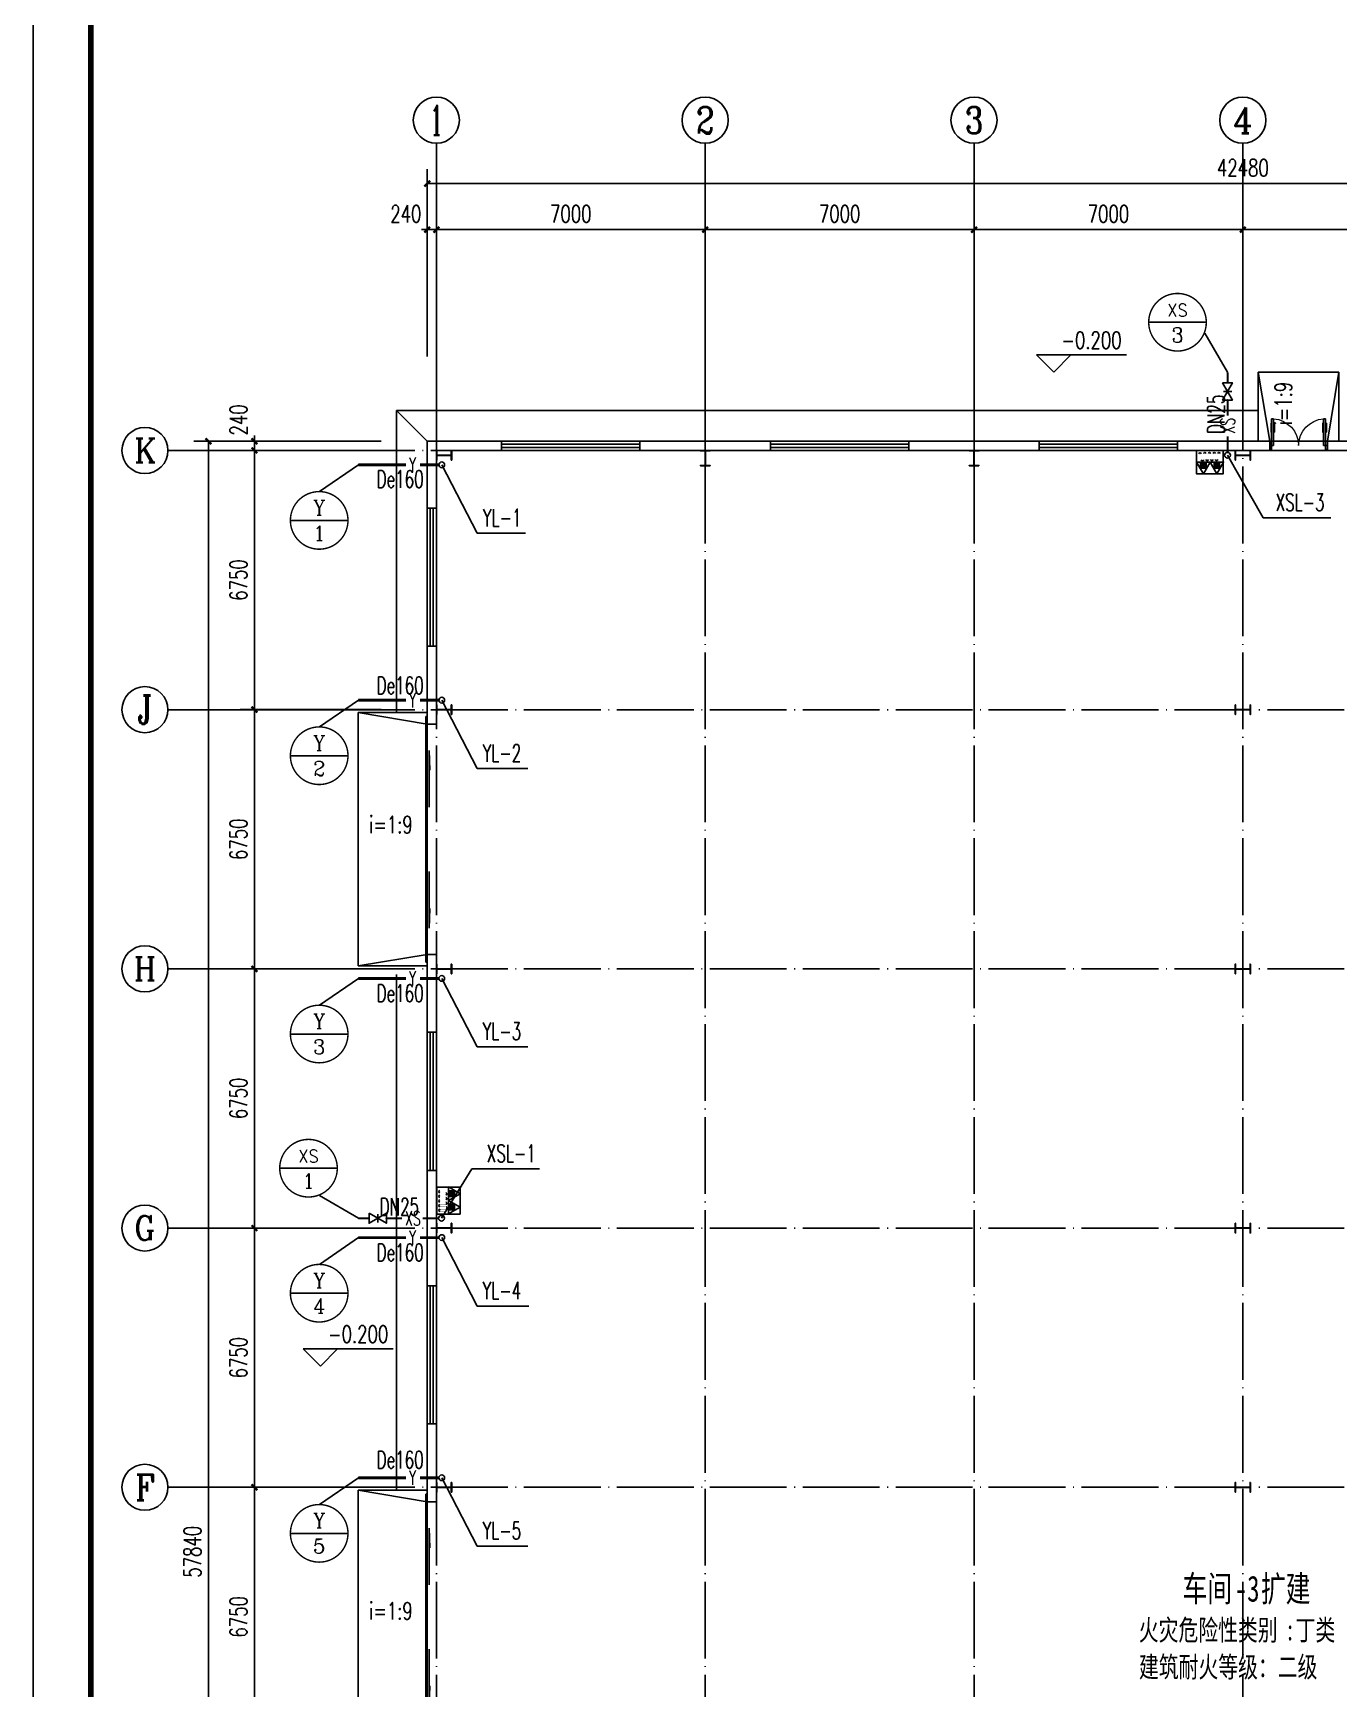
# Model space of a CAD drawing. Extents: x 795723 to 6584336, y 16443136 to 18851075.
# Drawn here: x 1982362 to 2016362, y 17783449 to 17826567 of the extents above; entities that cross this region are included whole.
import ezdxf
from ezdxf.enums import TextEntityAlignment as Align

# ---------------------------------------------------------------- set-up
doc = ezdxf.new("R2010")
doc.units = 0
doc.header["$LTSCALE"] = 1000
doc.header["$MEASUREMENT"] = 0
doc.linetypes.add('DOTE', pattern=[2.42, 2, -0.2, 0.02, -0.2])
doc.layers.get('Defpoints').update_dxf_attribs({"color": 250})
for name, color, linetype in [('AXIS_TEXT', 7, 'Continuous'), ('AXIS_外部', 171, 'Continuous'), ('COLUMN', 2, 'Continuous'), ('DIM_SYMB', 165, 'Continuous'), ('DIM_消防', 3, 'Continuous'), ('DIM_雨水', 3, 'Continuous'), ('DOTE', 8, 'DOTE'), ('GROUND', 150, 'Continuous'), ('JZ__灭火器', 6, 'Continuous'), ('PIPE-消防', 1, 'Continuous'), ('PIPE-雨水', 4, 'Continuous'), ('PUB_TEXT', 7, 'Continuous'), ('TEXT_消防', 7, 'Continuous'), ('TEXT_雨水', 7, 'Continuous'), ('TK', 4, 'Continuous'), ('TWT_TEXT', 7, 'Continuous'), ('VALVE_消防', 7, 'Continuous'), ('VPIPE-消防', 1, 'Continuous'), ('VPIPE-雨水', 4, 'Continuous'), ('WALL-PARAPET', 6, 'Continuous'), ('WINDOW', 140, 'Continuous'), ('标高', 83, 'Continuous')]:
    doc.layers.add(name, color=color, linetype=linetype)
doc.styles.add('_TCH_AXIS', font='COMPLEX', dxfattribs={"bigfont": 'GBCBIG'})
doc.styles.add('_TCH_DIM', font='SIMPLEX', dxfattribs={"bigfont": 'GBCBIG'})
doc.styles.add('_TCH_DIM_T3', font='SIMPLEX', dxfattribs={"width": 0.705882, "bigfont": 'GBCBIG'})
doc.styles.add('_TWT_CIRCLE', font='COMPLEX', dxfattribs={"width": 1.1, "height": 3, "bigfont": 'HZTXT'})
doc.styles.add('_TWT_PIPEDN', font='SIMPLEX', dxfattribs={"width": 0.8, "height": 3, "bigfont": 'HZTXT'})
doc.styles.add('_TWT_PIPETEXT', font='COMPLEX', dxfattribs={"width": 0.8, "height": 2.5, "bigfont": 'HZTXT'})
doc.styles.add('_TWT_SERIAL', font='COMPLEX', dxfattribs={"width": 0.8, "height": 3, "bigfont": 'HZTXT'})
doc.styles.add('COMPLEX', font='COMPLEX')
doc.styles.add('HT', font='simhei.ttf', dxfattribs={"width": 0.7})
doc.dimstyles.new('_TCH_ARCH&&150', dxfattribs={"dimtxt": 446.25, "dimasz": 150, "dimexe": 375, "dimexo": 450, "dimgap": 189.375, "dimtad": 1, "dimdec": 0, "dimzin": 0, "dimdsep": 46, "dimtxsty": '_TCH_DIM_T3', "dimblk": 'ARCHTICK', "dimcen": 0.09, "dimclrt": 7, "dimazin": 2, "dimtfac": 1, "dimtdec": 0, "dimtix": 1, "dimtmove": 2, "dimatfit": 3, "dimfxl": 0, "dimtolj": 1, "dimtzin": 0, "dimarcsym": 0})

# ---------------------------------------------------------------- blocks, each defined once
blk = doc.blocks.new('GeYuanFrame_27468545', base_point=(18.76, 4.34))
at = {"layer": 'TK'}
blk.add_lwpolyline([(18.76, 424.34), (686.76, 424.34), (686.76, 4.34), (18.76, 4.34), (18.76, 424.34)], dxfattribs=at)
at = {"layer": 'TK', "const_width": 1}
blk.add_lwpolyline([(676.76, 414.34), (43.76, 414.34), (43.76, 14.34), (676.76, 14.34)], close=True, dxfattribs=at)
blk = doc.blocks.new('A$C3ACC4A1C')
at = {"layer": 'COLUMN'}
h = blk.add_hatch(color=256, dxfattribs=at)
h.paths.add_polyline_path([(125, 400), (0, 400), (0, 388), (120, 388), (120, 200), (125, 200)])
h.paths.add_polyline_path([(250, 400), (125, 400), (125, 200), (130, 200), (130, 388), (250, 388)])
h.paths.add_polyline_path([(250, 12), (130, 12), (130, 200), (125, 200), (125, 0), (250, 0)])
h.paths.add_polyline_path([(125, 200), (120, 200), (120, 12), (0, 12), (0, 0), (125, 0)])
blk.add_lwpolyline([(0, 0), (0, 12), (120, 12), (120, 388), (0, 388), (0, 400), (250, 400), (250, 388), (130, 388), (130, 12), (250, 12), (250, 0)], close=True, dxfattribs=at)
blk = doc.blocks.new('消防软管卷盘')
blk.add_lwpolyline([(4963954, 151899), (4963954, 150312), (4964641, 150312), (4964641, 151899)], close=True)
for points, const_width in [([(4964134, 151704), (4964482, 151704)], 1), ([(4964134, 151566), (4964482, 151566)], 1), ([(4964134, 151428), (4964482, 151428)], 1), ([(4964134, 151290), (4964482, 151290)], 1), ([(4964134, 151152), (4964482, 151152)], 1), ([(4964134, 151014), (4964482, 151014)], 0.1), ([(4964134, 150876), (4964482, 150876)], 1), ([(4964134, 150738), (4964482, 150738)], 1), ([(4964150, 150600), (4964499, 150600)], 1), ([(4964150, 150462), (4964499, 150462)], 1)]:
    blk.add_lwpolyline(points, dxfattribs=dict(const_width=const_width))
for centre, start, end in [((4964134, 151636), 90, 270), ((4964482, 151498), 270, 90), ((4964134, 151360), 90, 270), ((4964134, 151084), 90, 270), ((4964134, 150808), 90, 270), ((4964150, 150532), 90, 270), ((4964482, 151222), 270, 90), ((4964482, 150946), 270, 90), ((4964499, 150670), 270, 90)]:
    blk.add_arc(centre, 69, start, end)
blk = doc.blocks.new('手提式干粉灭火器')
h = blk.add_hatch()
h.set_pattern_fill('ANSI31', color=256, scale=225.365854, style=0)
h.set_pattern_definition([(45, (276289.086, 185586.136), (-19.9197154, 19.9197154), [])])
h.paths.add_polyline_path([(72, 158), (-72, 158), (-72, 19), (72, 19)])
for points in [[(0, 303), (-175, 0), (175, 0)], [(-72, 19), (72, 19), (72, 158), (-72, 158)]]:
    blk.add_lwpolyline(points, close=True)
blk = doc.blocks.new('92623')
blk.add_lwpolyline([(8910066, 83014), (8909273, 83014), (8909273, 82670), (8910066, 82670)], close=True)
at = {"xscale": -0.5, "yscale": 0.5, "zscale": 0.5, "rotation": 89.99999999998747}
blk.add_blockref('消防软管卷盘', (8985223, 2565334), dxfattribs=at)
at = {"layer": 'JZ__灭火器', "xscale": 1.141071624, "yscale": 1.141071624, "zscale": 1.141071624, "rotation": 180}
for p in [(8909466, 83014), (8909863, 83014)]:
    blk.add_blockref('手提式干粉灭火器', p, dxfattribs=at)
blk = doc.blocks.new('_ArchTick')
at = {"color": 0, "linetype": 'ByBlock', "const_width": 0.4}
blk.add_lwpolyline([(-0.5, -0.5), (0.5, 0.5)], dxfattribs=at)
blk = doc.blocks.new('*D140')
at = {"layer": 'AXIS_外部', "color": 0, "lineweight": -2}
for p, q in [((1992622, 17818149), (1992622, 17821824)), ((1992862, 17818149), (1992862, 17821824)), ((1992622, 17821449), (1992472, 17821449)), ((1992622, 17821449), (1992862, 17821449)), ((1992862, 17821449), (1993012, 17821449))]:
    blk.add_line(p, q, dxfattribs=at)
at = {"layer": 'Defpoints', "color": 0}
for p in [(1992862, 17821449), (1992622, 17817699), (1992862, 17817699)]:
    blk.add_point(p, dxfattribs=at)
at = {"layer": 'AXIS_外部', "color": 0, "lineweight": -2, "xscale": 150, "yscale": 150, "zscale": 150}
blk.add_blockref('_ArchTick', (1992622, 17821449), dxfattribs=at)
at = {"layer": 'AXIS_外部', "color": 0, "lineweight": -2, "xscale": 150, "yscale": 150, "zscale": 150, "rotation": 180}
blk.add_blockref('_ArchTick', (1992862, 17821449), dxfattribs=at)
at = {"layer": 'AXIS_外部', "color": 7, "insert": (1992067, 17821861), "char_height": 446.2, "attachment_point": 5, "style": '_TCH_DIM_T3'}
blk.add_mtext('\\A1;240', dxfattribs=at)
blk = doc.blocks.new('*D141')
at = {"layer": 'AXIS_外部', "color": 0, "lineweight": -2}
for p, q in [((1992862, 17818149), (1992862, 17821824)), ((1999862, 17818149), (1999862, 17821824)), ((1992862, 17821449), (1999862, 17821449))]:
    blk.add_line(p, q, dxfattribs=at)
at = {"layer": 'Defpoints', "color": 0}
for p in [(1999862, 17821449), (1992862, 17817699), (1999862, 17817699)]:
    blk.add_point(p, dxfattribs=at)
at = {"layer": 'AXIS_外部', "color": 0, "lineweight": -2, "xscale": 150, "yscale": 150, "zscale": 150, "rotation": 180}
blk.add_blockref('_ArchTick', (1992862, 17821449), dxfattribs=at)
at = {"layer": 'AXIS_外部', "color": 0, "lineweight": -2, "xscale": 150, "yscale": 150, "zscale": 150}
blk.add_blockref('_ArchTick', (1999862, 17821449), dxfattribs=at)
at = {"layer": 'AXIS_外部', "color": 7, "insert": (1996362, 17821861), "char_height": 446.2, "attachment_point": 5, "style": '_TCH_DIM_T3'}
blk.add_mtext('\\A1;7000', dxfattribs=at)
blk = doc.blocks.new('*D142')
at = {"layer": 'AXIS_外部', "color": 0, "lineweight": -2}
for p, q in [((1999862, 17818149), (1999862, 17821824)), ((2006862, 17818149), (2006862, 17821824)), ((1999862, 17821449), (2006862, 17821449))]:
    blk.add_line(p, q, dxfattribs=at)
at = {"layer": 'Defpoints', "color": 0}
for p in [(2006862, 17821449), (1999862, 17817699), (2006862, 17817699)]:
    blk.add_point(p, dxfattribs=at)
at = {"layer": 'AXIS_外部', "color": 0, "lineweight": -2, "xscale": 150, "yscale": 150, "zscale": 150, "rotation": 180}
blk.add_blockref('_ArchTick', (1999862, 17821449), dxfattribs=at)
at = {"layer": 'AXIS_外部', "color": 0, "lineweight": -2, "xscale": 150, "yscale": 150, "zscale": 150}
blk.add_blockref('_ArchTick', (2006862, 17821449), dxfattribs=at)
at = {"layer": 'AXIS_外部', "color": 7, "insert": (2003362, 17821861), "char_height": 446.2, "attachment_point": 5, "style": '_TCH_DIM_T3'}
blk.add_mtext('\\A1;7000', dxfattribs=at)
blk = doc.blocks.new('*D143')
at = {"layer": 'AXIS_外部', "color": 0, "lineweight": -2}
for p, q in [((2006862, 17818149), (2006862, 17821824)), ((2013862, 17818149), (2013862, 17821824)), ((2006862, 17821449), (2013862, 17821449))]:
    blk.add_line(p, q, dxfattribs=at)
at = {"layer": 'Defpoints', "color": 0}
for p in [(2013862, 17821449), (2006862, 17817699), (2013862, 17817699)]:
    blk.add_point(p, dxfattribs=at)
at = {"layer": 'AXIS_外部', "color": 0, "lineweight": -2, "xscale": 150, "yscale": 150, "zscale": 150, "rotation": 180}
blk.add_blockref('_ArchTick', (2006862, 17821449), dxfattribs=at)
at = {"layer": 'AXIS_外部', "color": 0, "lineweight": -2, "xscale": 150, "yscale": 150, "zscale": 150}
blk.add_blockref('_ArchTick', (2013862, 17821449), dxfattribs=at)
at = {"layer": 'AXIS_外部', "color": 7, "insert": (2010362, 17821861), "char_height": 446.2, "attachment_point": 5, "style": '_TCH_DIM_T3'}
blk.add_mtext('\\A1;7000', dxfattribs=at)
blk = doc.blocks.new('*D144')
at = {"layer": 'AXIS_外部', "color": 0, "lineweight": -2}
for p, q in [((2013862, 17818149), (2013862, 17821824)), ((2020862, 17818149), (2020862, 17821824)), ((2013862, 17821449), (2020862, 17821449))]:
    blk.add_line(p, q, dxfattribs=at)
at = {"layer": 'Defpoints', "color": 0}
for p in [(2020862, 17821449), (2013862, 17817699), (2020862, 17817699)]:
    blk.add_point(p, dxfattribs=at)
at = {"layer": 'AXIS_外部', "color": 0, "lineweight": -2, "xscale": 150, "yscale": 150, "zscale": 150, "rotation": 180}
blk.add_blockref('_ArchTick', (2013862, 17821449), dxfattribs=at)
at = {"layer": 'AXIS_外部', "color": 0, "lineweight": -2, "xscale": 150, "yscale": 150, "zscale": 150}
blk.add_blockref('_ArchTick', (2020862, 17821449), dxfattribs=at)
at = {"layer": 'AXIS_外部', "color": 7, "insert": (2017362, 17821861), "char_height": 446.2, "attachment_point": 5, "style": '_TCH_DIM_T3'}
blk.add_mtext('\\A1;7000', dxfattribs=at)
blk = doc.blocks.new('*D148')
at = {"layer": 'AXIS_外部', "color": 0, "lineweight": -2}
for p, q in [((1992622, 17818149), (1992622, 17823024)), ((2035102, 17818149), (2035102, 17823024)), ((1992622, 17822649), (2035102, 17822649))]:
    blk.add_line(p, q, dxfattribs=at)
at = {"layer": 'Defpoints', "color": 0}
for p in [(2035102, 17822649), (1992622, 17817699), (2035102, 17817699)]:
    blk.add_point(p, dxfattribs=at)
at = {"layer": 'AXIS_外部', "color": 0, "lineweight": -2, "xscale": 150, "yscale": 150, "zscale": 150, "rotation": 180}
blk.add_blockref('_ArchTick', (1992622, 17822649), dxfattribs=at)
at = {"layer": 'AXIS_外部', "color": 0, "lineweight": -2, "xscale": 150, "yscale": 150, "zscale": 150}
blk.add_blockref('_ArchTick', (2035102, 17822649), dxfattribs=at)
at = {"layer": 'AXIS_外部', "color": 7, "insert": (2013862, 17823061), "char_height": 446.2, "attachment_point": 5, "style": '_TCH_DIM_T3'}
blk.add_mtext('\\A1;42480', dxfattribs=at)
blk = doc.blocks.new('*D154')
at = {"layer": 'AXIS_外部', "color": 0, "lineweight": -2}
for p, q in [((1991424, 17788699), (1987749, 17788699)), ((1988124, 17781949), (1988124, 17788699)), ((1991424, 17781949), (1987749, 17781949))]:
    blk.add_line(p, q, dxfattribs=at)
at = {"layer": 'Defpoints', "color": 0}
for p in [(1988124, 17788699), (1991874, 17788699), (1991874, 17781949)]:
    blk.add_point(p, dxfattribs=at)
at = {"layer": 'AXIS_外部', "color": 0, "lineweight": -2, "xscale": 150, "yscale": 150, "zscale": 150}
for p, rotation in [((1988124, 17788699), 90), ((1988124, 17781949), 270)]:
    blk.add_blockref('_ArchTick', p, dxfattribs=dict(at, rotation=rotation))
at = {"layer": 'AXIS_外部', "color": 7, "insert": (1987711, 17785324), "char_height": 446.2, "attachment_point": 5, "rotation": 90, "style": '_TCH_DIM_T3'}
blk.add_mtext('\\A1;6750', dxfattribs=at)
blk = doc.blocks.new('*D155')
at = {"layer": 'AXIS_外部', "color": 0, "lineweight": -2}
for p, q in [((1991424, 17795449), (1987749, 17795449)), ((1988124, 17788699), (1988124, 17795449)), ((1991424, 17788699), (1987749, 17788699))]:
    blk.add_line(p, q, dxfattribs=at)
at = {"layer": 'Defpoints', "color": 0}
for p in [(1988124, 17795449), (1991874, 17795449), (1991874, 17788699)]:
    blk.add_point(p, dxfattribs=at)
at = {"layer": 'AXIS_外部', "color": 0, "lineweight": -2, "xscale": 150, "yscale": 150, "zscale": 150}
for p, rotation in [((1988124, 17795449), 90), ((1988124, 17788699), 270)]:
    blk.add_blockref('_ArchTick', p, dxfattribs=dict(at, rotation=rotation))
at = {"layer": 'AXIS_外部', "color": 7, "insert": (1987711, 17792074), "char_height": 446.2, "attachment_point": 5, "rotation": 90, "style": '_TCH_DIM_T3'}
blk.add_mtext('\\A1;6750', dxfattribs=at)
blk = doc.blocks.new('*D156')
at = {"layer": 'AXIS_外部', "color": 0, "lineweight": -2}
for p, q in [((1991424, 17802199), (1987749, 17802199)), ((1988124, 17795449), (1988124, 17802199)), ((1991424, 17795449), (1987749, 17795449))]:
    blk.add_line(p, q, dxfattribs=at)
at = {"layer": 'Defpoints', "color": 0}
for p in [(1988124, 17802199), (1991874, 17802199), (1991874, 17795449)]:
    blk.add_point(p, dxfattribs=at)
at = {"layer": 'AXIS_外部', "color": 0, "lineweight": -2, "xscale": 150, "yscale": 150, "zscale": 150}
for p, rotation in [((1988124, 17802199), 90), ((1988124, 17795449), 270)]:
    blk.add_blockref('_ArchTick', p, dxfattribs=dict(at, rotation=rotation))
at = {"layer": 'AXIS_外部', "color": 7, "insert": (1987711, 17798824), "char_height": 446.2, "attachment_point": 5, "rotation": 90, "style": '_TCH_DIM_T3'}
blk.add_mtext('\\A1;6750', dxfattribs=at)
blk = doc.blocks.new('*D157')
at = {"layer": 'AXIS_外部', "color": 0, "lineweight": -2}
for p, q in [((1991424, 17808949), (1987749, 17808949)), ((1988124, 17802199), (1988124, 17808949)), ((1991424, 17802199), (1987749, 17802199))]:
    blk.add_line(p, q, dxfattribs=at)
at = {"layer": 'Defpoints', "color": 0}
for p in [(1988124, 17808949), (1991874, 17808949), (1991874, 17802199)]:
    blk.add_point(p, dxfattribs=at)
at = {"layer": 'AXIS_外部', "color": 0, "lineweight": -2, "xscale": 150, "yscale": 150, "zscale": 150}
for p, rotation in [((1988124, 17808949), 90), ((1988124, 17802199), 270)]:
    blk.add_blockref('_ArchTick', p, dxfattribs=dict(at, rotation=rotation))
at = {"layer": 'AXIS_外部', "color": 7, "insert": (1987711, 17805574), "char_height": 446.2, "attachment_point": 5, "rotation": 90, "style": '_TCH_DIM_T3'}
blk.add_mtext('\\A1;6750', dxfattribs=at)
blk = doc.blocks.new('*D158')
at = {"layer": 'AXIS_外部', "color": 0, "lineweight": -2}
for p, q in [((1991424, 17815699), (1987749, 17815699)), ((1988124, 17808949), (1988124, 17815699)), ((1991424, 17808949), (1987749, 17808949))]:
    blk.add_line(p, q, dxfattribs=at)
at = {"layer": 'Defpoints', "color": 0}
for p in [(1988124, 17815699), (1991874, 17815699), (1991874, 17808949)]:
    blk.add_point(p, dxfattribs=at)
at = {"layer": 'AXIS_外部', "color": 0, "lineweight": -2, "xscale": 150, "yscale": 150, "zscale": 150}
for p, rotation in [((1988124, 17815699), 90), ((1988124, 17808949), 270)]:
    blk.add_blockref('_ArchTick', p, dxfattribs=dict(at, rotation=rotation))
at = {"layer": 'AXIS_外部', "color": 7, "insert": (1987711, 17812324), "char_height": 446.2, "attachment_point": 5, "rotation": 90, "style": '_TCH_DIM_T3'}
blk.add_mtext('\\A1;6750', dxfattribs=at)
blk = doc.blocks.new('*D159')
at = {"layer": 'AXIS_外部', "color": 0, "lineweight": -2}
for p, q in [((1991424, 17815939), (1987749, 17815939)), ((1991424, 17815699), (1987749, 17815699)), ((1988124, 17815939), (1988124, 17816089)), ((1988124, 17815699), (1988124, 17815939)), ((1988124, 17815699), (1988124, 17815549))]:
    blk.add_line(p, q, dxfattribs=at)
at = {"layer": 'Defpoints', "color": 0}
for p in [(1988124, 17815939), (1991874, 17815939), (1991874, 17815699)]:
    blk.add_point(p, dxfattribs=at)
at = {"layer": 'AXIS_外部', "color": 0, "lineweight": -2, "xscale": 150, "yscale": 150, "zscale": 150}
for p, rotation in [((1988124, 17815939), 270), ((1988124, 17815699), 90)]:
    blk.add_blockref('_ArchTick', p, dxfattribs=dict(at, rotation=rotation))
at = {"layer": 'AXIS_外部', "color": 7, "insert": (1987711, 17816494), "char_height": 446.2, "attachment_point": 5, "rotation": 90, "style": '_TCH_DIM_T3'}
blk.add_mtext('\\A1;240', dxfattribs=at)
blk = doc.blocks.new('*D160')
at = {"layer": 'AXIS_外部', "color": 0, "lineweight": -2}
for p, q in [((1991424, 17815939), (1986549, 17815939)), ((1986924, 17758099), (1986924, 17815939)), ((1991424, 17758099), (1986549, 17758099))]:
    blk.add_line(p, q, dxfattribs=at)
at = {"layer": 'Defpoints', "color": 0}
for p in [(1986924, 17815939), (1991874, 17815939), (1991874, 17758099)]:
    blk.add_point(p, dxfattribs=at)
at = {"layer": 'AXIS_外部', "color": 0, "lineweight": -2, "xscale": 150, "yscale": 150, "zscale": 150}
for p, rotation in [((1986924, 17815939), 90), ((1986924, 17758099), 270)]:
    blk.add_blockref('_ArchTick', p, dxfattribs=dict(at, rotation=rotation))
at = {"layer": 'AXIS_外部', "color": 7, "insert": (1986511, 17787019), "char_height": 446.2, "attachment_point": 5, "rotation": 90, "style": '_TCH_DIM_T3'}
blk.add_mtext('\\A1;57840', dxfattribs=at)
blk = doc.blocks.new('$WINLIB2D$00000001')
for p, q in [((-0.5, 0.5), (0.5, 0.5)), ((-0.5, 0.5), (-0.5, -0.5)), ((0.5, -0.5), (0.5, 0.5)), ((0.5, 0.167), (-0.5, 0.167)), ((0.5, -0.167), (-0.5, -0.167)), ((-0.5, -0.5), (0.5, -0.5))]:
    blk.add_line(p, q)
blk = doc.blocks.new('_AXISO')
blk.add_circle((0, 0), 0.5)
at = {"layer": 'AXIS_TEXT', "style": 'COMPLEX', "width": 1.041667}
blk.add_attdef('A', text='', height=0.56, dxfattribs=at).set_placement((-0.25, -0.28), (0.25, -0.28), align=Align.FIT)
blk = doc.blocks.new('$DorLib2D$00000130')
at = {"color": 0, "linetype": 'Continuous'}
for p, q in [((-0.5333, 0.6601), (-0.5333, 0.5127)), ((0, 0.6601), (-0.5333, 0.6601)), ((0, 0.5127), (0, 0.6601)), ((0.5333, 0.6601), (0, 0.6601)), ((0.5333, 0.6601), (0.5333, 0.5127)), ((0, 0.5127), (-0.5333, 0.5127)), ((0.5333, 0.5127), (0, 0.5127)), ((-0.3853, 0.2694), (-0.1396, 0.2694)), ((-0.3853, 0.2694), (-0.2999, 0.2144)), ((-0.2999, 0.2144), (-0.2999, 0.2694)), ((0.3853, 0.2694), (0.1396, 0.2694)), ((0.2999, 0.2144), (0.2999, 0.2694)), ((0.3853, 0.2694), (0.2999, 0.2144))]:
    blk.add_line(p, q, dxfattribs=at)
blk = doc.blocks.new('$DorLib2D$00000011')
at = {"lineweight": 13}
for p, q in [((-0.483, 0.396), (-0.483, 0.235)), ((-0.417, 0.396), (-0.417, 0.235)), ((0.417, 0.396), (0.417, 0.235)), ((0.483, 0.396), (0.483, 0.235))]:
    blk.add_line(p, q, dxfattribs=at)
for p, q in [((-0.483, 0.396), (-0.467, 0.396)), ((-0.467, 0.471), (-0.467, -0.062)), ((-0.467, 0.471), (-0.433, 0.471)), ((-0.433, 0.471), (-0.433, 0.004)), ((-0.417, 0.396), (-0.433, 0.396)), ((0.417, 0.396), (0.433, 0.396)), ((0.433, 0.471), (0.433, 0.004)), ((0.467, 0.471), (0.433, 0.471)), ((0.467, 0.471), (0.467, -0.062)), ((0.483, 0.396), (0.467, 0.396)), ((-0.5, 0.004), (-0.433, 0.004)), ((-0.5, 0.004), (-0.5, -0.062)), ((-0.483, 0.235), (-0.467, 0.235)), ((-0.417, 0.235), (-0.433, 0.235)), ((0.417, 0.235), (0.433, 0.235)), ((0.5, 0.004), (0.433, 0.004)), ((0.483, 0.235), (0.467, 0.235)), ((0.5, 0.004), (0.5, -0.062)), ((-0.5, -0.062), (-0.467, -0.062)), ((0.5, -0.062), (0.467, -0.062))]:
    blk.add_line(p, q)
for centre, start, end in [((-0.467, 0.004), 0, 85.904), ((0.467, 0.004), 94.096, 180)]:
    blk.add_arc(centre, 0.467, start, end, dxfattribs=at)
blk = doc.blocks.new('$VALVE$00000296')
for points in [[(-125, 72), (-125, -72), (125, 72), (125, -72), (-125, 72)], [(0, 60), (0, -64)]]:
    blk.add_lwpolyline(points)
for p in [(-125, 0), (125, 0)]:
    blk.add_point(p)

msp = doc.modelspace()

# ---------------------------------------------------------------- linework, layer by layer
at = {"layer": 'AXIS_外部'}
for p, q in [((1992861.6, 17817698.7), (1992861.6, 17823698.7)), ((1999861.6, 17817698.7), (1999861.6, 17823698.7)), ((2006861.6, 17817698.7), (2006861.6, 17823698.7)), ((2013861.6, 17817698.7), (2013861.6, 17823698.7)), ((1991873.6, 17815698.7), (1985873.6, 17815698.7)), ((1991873.6, 17808948.7), (1985873.6, 17808948.7)), ((1991873.6, 17802198.7), (1985873.6, 17802198.7)), ((1991873.6, 17795448.7), (1985873.6, 17795448.7)), ((1991873.6, 17788698.7), (1985873.6, 17788698.7))]:
    msp.add_line(p, q, dxfattribs=at)
at = {"layer": 'DIM_SYMB'}
for points in [[(2015297.3, 17816206.1, 0, 0, 0), (2015297.3, 17817218.9, 120, 0, 0), (2015297.3, 17817668.9, 0, 0, 0)], [(1992427.9, 17805573.7, 0, 0, 0), (1991415.1, 17805573.7, 120, 0, 0), (1990965.1, 17805573.7, 0, 0, 0)], [(1992427.9, 17785098.7, 0, 0, 0), (1991415.1, 17785098.7, 120, 0, 0), (1990965.1, 17785098.7, 0, 0, 0)]]:
    msp.add_lwpolyline(points, format="xyseb", dxfattribs=at)
at = {"layer": 'DIM_消防'}
for p, q in [((2012909.6, 17819037.6), (2011409.6, 17819037.6)), ((2013461.8, 17817736.3), (2012867.4, 17818751.3)), ((1990833.5, 17815325.4), (1989818.6, 17814627.7)), ((2013461.8, 17815574.1), (2014390.6, 17813942.7)), ((1990560.4, 17813877.7), (1989060.4, 17813877.7)), ((2014390.6, 17813942.7), (2016149.7, 17813942.7)), ((1990833.5, 17809197), (1989818.6, 17808499.2)), ((1990560.4, 17807749.3), (1989060.4, 17807749.3)), ((1990833.5, 17801950.4), (1989818.6, 17801252.7)), ((1990560.4, 17800502.7), (1989060.4, 17800502.7)), ((1990282.2, 17797007.8), (1988782.2, 17797007.8)), ((1992995.8, 17795705.6), (1993783.7, 17796988)), ((1993783.7, 17796988), (1995542.8, 17796988)), ((1990833.5, 17795705.6), (1989818.6, 17796299.9)), ((1990833.5, 17795200.4), (1989818.6, 17794502.7)), ((1990560.4, 17793752.7), (1989060.4, 17793752.7)), ((1990833.5, 17788947), (1989818.6, 17788249.2)), ((1990560.4, 17787499.3), (1989060.4, 17787499.3))]:
    msp.add_line(p, q, dxfattribs=at)
at = {"layer": 'DIM_消防', "const_width": 37.5}
for points in [[(2012909.6, 17819037.6, 1), (2011409.6, 17819037.6, 1)], [(1990560.4, 17813877.7, 1), (1989060.4, 17813877.7, 1)], [(1990560.4, 17807749.3, 1), (1989060.4, 17807749.3, 1)], [(1990560.4, 17800502.7, 1), (1989060.4, 17800502.7, 1)], [(1990282.2, 17797007.8, 1), (1988782.2, 17797007.8, 1)], [(1990560.4, 17793752.7, 1), (1989060.4, 17793752.7, 1)], [(1990560.4, 17787499.3, 1), (1989060.4, 17787499.3, 1)]]:
    msp.add_lwpolyline(points, format="xyb", close=True, dxfattribs=at)
at = {"layer": 'DIM_雨水'}
for p, q in [((1993001.5, 17815325.4), (1993924.4, 17813543)), ((1993924.4, 17813543), (1995182.2, 17813543)), ((1993001.5, 17809197), (1993924.4, 17807414.6)), ((1993924.4, 17807414.6), (1995243.8, 17807414.6)), ((1993001.5, 17801950.4), (1993924.4, 17800168)), ((1993924.4, 17800168), (1995243.8, 17800168)), ((1993001.5, 17795200.4), (1993924.4, 17793418)), ((1993924.4, 17793418), (1995268.7, 17793418)), ((1993001.5, 17788947), (1993924.4, 17787164.6)), ((1993924.4, 17787164.6), (1995243.8, 17787164.6))]:
    msp.add_line(p, q, dxfattribs=at)
at = {"layer": 'DOTE'}
for p, q in [((1992861.6, 17817698.7), (1992861.6, 17753265.1)), ((1999861.6, 17817698.7), (1999861.6, 17753265.1)), ((2006861.6, 17817698.7), (2006861.6, 17753265.1)), ((2013861.6, 17817698.7), (2013861.6, 17753299.1)), ((2035861.6, 17815698.7), (1991873.6, 17815698.7)), ((2035861.6, 17808948.7), (1991873.6, 17808948.7)), ((2035861.6, 17802198.7), (1991873.6, 17802198.7)), ((2035861.6, 17795448.7), (1991873.6, 17795448.7)), ((2035861.6, 17788698.7), (1991873.6, 17788698.7))]:
    msp.add_line(p, q, dxfattribs=at)
at = {"layer": 'GROUND', "color": 8}
for p, q in [((2016361.6, 17817738.7), (2014261.6, 17817738.7)), ((2014261.6, 17817738.7), (2014261.6, 17815938.7)), ((2014561.6, 17815938.7), (2014261.6, 17817738.7)), ((2016061.6, 17815938.7), (2016361.6, 17817738.7)), ((2016361.6, 17817738.7), (2016361.6, 17815938.7)), ((2014261.6, 17816738.7), (1991821.6, 17816738.7)), ((1991821.6, 17816738.7), (1991821.6, 17808873.7)), ((1992621.6, 17815938.7), (1991821.6, 17816738.7)), ((2014261.6, 17815938.7), (1992621.6, 17815938.7)), ((1992621.6, 17815938.7), (1992621.6, 17809098.7)), ((2016361.6, 17815938.7), (2014261.6, 17815938.7)), ((1990821.6, 17808873.7), (1990821.6, 17802273.7)), ((1990821.6, 17808873.7), (1992621.6, 17808873.7)), ((1992621.6, 17808573.7), (1990821.6, 17808873.7)), ((1992621.6, 17808873.7), (1992621.6, 17802273.7)), ((1992621.6, 17802573.7), (1990821.6, 17802273.7)), ((1990821.6, 17802273.7), (1992621.6, 17802273.7)), ((1991821.6, 17802048.7), (1991821.6, 17788623.7)), ((1992621.6, 17802048.7), (1992621.6, 17788848.7)), ((1990821.6, 17788623.7), (1990821.6, 17782023.7)), ((1990821.6, 17788623.7), (1992621.6, 17788623.7)), ((1992621.6, 17788323.7), (1990821.6, 17788623.7)), ((1992621.6, 17788623.7), (1992621.6, 17782023.7))]:
    msp.add_line(p, q, dxfattribs=at)
at = {"layer": 'PIPE-消防', "linetype": 'Continuous', "ltscale": 1.5, "const_width": 52.5}
for points in [[(2013461.8, 17817461), (2013461.8, 17817736.3)], [(2013461.8, 17816601.5), (2013461.8, 17817011)], [(2013461.8, 17815649.1), (2013461.8, 17816062.9)], [(1991108.8, 17795705.6), (1990833.5, 17795705.6)], [(1991968.3, 17795705.6), (1991558.8, 17795705.6)], [(1992920.8, 17795705.6), (1992506.9, 17795705.6)]]:
    msp.add_lwpolyline(points, dxfattribs=at)
at = {"layer": 'PIPE-雨水', "linetype": 'Continuous', "ltscale": 1.5, "const_width": 75}
for points in [[(1992072.5, 17815325.4), (1990833.5, 17815325.4)], [(1992926.5, 17815325.4), (1992439.6, 17815325.4)], [(1992072.5, 17809197), (1990833.5, 17809197)], [(1992926.5, 17809197), (1992439.6, 17809197)], [(1992072.5, 17801950.4), (1990833.5, 17801950.4)], [(1992926.5, 17801950.4), (1992439.6, 17801950.4)], [(1992072.5, 17795200.4), (1990833.5, 17795200.4)], [(1992926.5, 17795200.4), (1992439.6, 17795200.4)], [(1992072.5, 17788947), (1990833.5, 17788947)], [(1992926.5, 17788947), (1992439.6, 17788947)]]:
    msp.add_lwpolyline(points, dxfattribs=at)
at = {"layer": 'VPIPE-消防', "linetype": 'Continuous'}
for centre in [(2013461.8, 17815574.1), (1992995.8, 17795705.6)]:
    msp.add_circle(centre, 75, dxfattribs=at)
at = {"layer": 'VPIPE-雨水', "linetype": 'Continuous'}
for centre in [(1993001.5, 17815325.4), (1993001.5, 17809197), (1993001.5, 17801950.4), (1993001.5, 17795200.4), (1993001.5, 17788947)]:
    msp.add_circle(centre, 75, dxfattribs=at)
at = {"layer": 'WALL-PARAPET'}
for p, q in [((1994561.6, 17815938.7), (1992621.6, 17815938.7)), ((1992621.6, 17815938.7), (1992621.6, 17814198.7)), ((1992861.6, 17815698.7), (1994561.6, 17815698.7)), ((1992861.6, 17814198.7), (1992861.6, 17815698.7)), ((1994561.6, 17815698.7), (1994561.6, 17815938.7)), ((2001561.6, 17815938.7), (1998161.6, 17815938.7)), ((1998161.6, 17815938.7), (1998161.6, 17815698.7)), ((1998161.6, 17815698.7), (2001561.6, 17815698.7)), ((2001561.6, 17815698.7), (2001561.6, 17815938.7)), ((2008561.6, 17815938.7), (2005161.6, 17815938.7)), ((2005161.6, 17815938.7), (2005161.6, 17815698.7)), ((2005161.6, 17815698.7), (2008561.6, 17815698.7)), ((2008561.6, 17815698.7), (2008561.6, 17815938.7)), ((2014561.6, 17815938.7), (2012161.6, 17815938.7)), ((2012161.6, 17815938.7), (2012161.6, 17815698.7)), ((2012161.6, 17815698.7), (2014561.6, 17815698.7)), ((2014561.6, 17815698.7), (2014561.6, 17815938.7)), ((2016661.6, 17815938.7), (2016061.6, 17815938.7)), ((2016061.6, 17815938.7), (2016061.6, 17815698.7)), ((2016061.6, 17815698.7), (2016661.6, 17815698.7)), ((1992621.6, 17814198.7), (1992861.6, 17814198.7)), ((1992861.6, 17810598.7), (1992621.6, 17810598.7)), ((1992621.6, 17810598.7), (1992621.6, 17808573.7)), ((1992861.6, 17808573.7), (1992861.6, 17810598.7)), ((1992621.6, 17808573.7), (1992861.6, 17808573.7)), ((1992861.6, 17802573.7), (1992621.6, 17802573.7)), ((1992621.6, 17802573.7), (1992621.6, 17800548.7)), ((1992861.6, 17800548.7), (1992861.6, 17802573.7)), ((1992621.6, 17800548.7), (1992861.6, 17800548.7)), ((1992861.6, 17796948.7), (1992621.6, 17796948.7)), ((1992621.6, 17796948.7), (1992621.6, 17793948.7)), ((1992861.6, 17793948.7), (1992861.6, 17796948.7)), ((1992621.6, 17793948.7), (1992861.6, 17793948.7)), ((1992861.6, 17790348.7), (1992621.6, 17790348.7)), ((1992621.6, 17790348.7), (1992621.6, 17788323.7)), ((1992861.6, 17788323.7), (1992861.6, 17790348.7)), ((1992621.6, 17788323.7), (1992861.6, 17788323.7))]:
    msp.add_line(p, q, dxfattribs=at)
at = {"layer": 'WINDOW'}
msp.add_line((2016061.6, 17815938.7), (2014561.6, 17815938.7), dxfattribs=at)
at = {"layer": '标高'}
for p, q in [((2008936, 17817738.7), (2008486, 17818188.7)), ((2008486, 17818188.7), (2010833.5, 17818188.7)), ((2008936, 17817738.7), (2009386, 17818188.7)), ((1989841.2, 17791856.6), (1989391.2, 17792306.6)), ((1989391.2, 17792306.6), (1991738.7, 17792306.6)), ((1989841.2, 17791856.6), (1990291.2, 17792306.6))]:
    msp.add_line(p, q, dxfattribs=at)

# ---------------------------------------------------------------- block references
for name, p, xscale, yscale, zscale, rotation in [('GeYuanFrame_27468545', (1982361.6, 17831486), 150, 150, 150, 270), ('92623', (2066393.6, 25654493.2), -0.882, 0.882, 0.882, 90)]:
    msp.add_blockref(name, p, dxfattribs=dict(xscale=xscale, yscale=yscale, zscale=zscale, rotation=rotation))
at = {"xscale": -0.882, "yscale": 0.882, "zscale": 0.882}
msp.add_blockref('92623', (9871331.5, 17742176.2), dxfattribs=at)
at = {"layer": 'AXIS_外部'}
ref = msp.add_blockref('_AXISO', (1992861.6, 17824298.7), dxfattribs=dict(at, xscale=1200, yscale=1200, zscale=1200))
ref.add_attrib('A', '1', dxfattribs={"layer": 'AXIS_TEXT', "height": 772.1, "style": '_TCH_AXIS'}).set_placement((1992696.1, 17823912.7), (1993027, 17823912.7), align=Align.FIT)
ref = msp.add_blockref('_AXISO', (1999861.6, 17824298.7), dxfattribs=dict(at, xscale=1200, yscale=1200, zscale=1200))
ref.add_attrib('A', '2', dxfattribs={"layer": 'AXIS_TEXT', "height": 698.9, "style": '_TCH_AXIS'}).set_placement((1999628.6, 17823949.2), (2000094.6, 17823949.2), align=Align.FIT)
ref = msp.add_blockref('_AXISO', (2006861.6, 17824298.7), dxfattribs=dict(at, xscale=1200, yscale=1200, zscale=1200))
ref.add_attrib('A', '3', dxfattribs={"layer": 'AXIS_TEXT', "height": 698.9, "style": '_TCH_AXIS'}).set_placement((2006628.6, 17823949.2), (2007094.6, 17823949.2), align=Align.FIT)
ref = msp.add_blockref('_AXISO', (2013861.6, 17824298.7), dxfattribs=dict(at, xscale=1200, yscale=1200, zscale=1200))
ref.add_attrib('A', '4', dxfattribs={"layer": 'AXIS_TEXT', "height": 668.2, "style": '_TCH_AXIS'}).set_placement((2013607.1, 17823964.6), (2014116.1, 17823964.6), align=Align.FIT)
ref = msp.add_blockref('_AXISO', (1985273.6, 17815698.7), dxfattribs=dict(at, xscale=1200, yscale=1200, zscale=1200))
ref.add_attrib('A', 'K', dxfattribs={"layer": 'AXIS_TEXT', "height": 622.9, "style": '_TCH_AXIS'}).set_placement((1984991.8, 17815387.2), (1985555.4, 17815387.2), align=Align.FIT)
ref = msp.add_blockref('_AXISO', (1985273.6, 17808948.7), dxfattribs=dict(at, xscale=1200, yscale=1200, zscale=1200))
ref.add_attrib('A', 'J', dxfattribs={"layer": 'AXIS_TEXT', "height": 744.1, "style": '_TCH_AXIS'}).set_placement((1985078.7, 17808576.6), (1985468.5, 17808576.6), align=Align.FIT)
ref = msp.add_blockref('_AXISO', (1985273.6, 17802198.7), dxfattribs=dict(at, xscale=1200, yscale=1200, zscale=1200))
ref.add_attrib('A', 'H', dxfattribs={"layer": 'AXIS_TEXT', "height": 608.3, "style": '_TCH_AXIS'}).set_placement((1984983.9, 17801894.6), (1985563.2, 17801894.6), align=Align.FIT)
ref = msp.add_blockref('_AXISO', (1985273.6, 17795448.7), dxfattribs=dict(at, xscale=1200, yscale=1200, zscale=1200))
ref.add_attrib('A', 'G', dxfattribs={"layer": 'AXIS_TEXT', "height": 637.8, "style": '_TCH_AXIS'}).set_placement((1985000.3, 17795129.8), (1985546.9, 17795129.8), align=Align.FIT)
ref = msp.add_blockref('_AXISO', (1985273.6, 17788698.7), dxfattribs=dict(at, xscale=1200, yscale=1200, zscale=1200))
ref.add_attrib('A', 'F', dxfattribs={"layer": 'AXIS_TEXT', "height": 668.2, "style": '_TCH_AXIS'}).set_placement((1985019.1, 17788364.6), (1985528.1, 17788364.6), align=Align.FIT)
at = {"layer": 'COLUMN', "xscale": -1, "rotation": 90}
for p in [(1993261.6, 17815698.7), (2014061.6, 17815698.7), (1993261.6, 17809073.7), (2014061.6, 17809073.7), (1993261.6, 17802323.7), (2014061.6, 17802323.7), (1993261.6, 17795573.7), (2014061.6, 17795573.7), (1993261.6, 17788823.7), (2014061.6, 17788823.7)]:
    msp.add_blockref('A$C3ACC4A1C', p, dxfattribs=at)
at = {"layer": 'COLUMN', "xscale": -1}
for p in [(1999986.6, 17815298.7), (2006986.6, 17815298.7)]:
    msp.add_blockref('A$C3ACC4A1C', p, dxfattribs=at)
at = {"layer": 'VALVE_消防', "xscale": -1.8, "zscale": 1.8}
for p, yscale, rotation in [((2013461.8, 17817236), 1.8, 90.00000000000001), ((1991333.8, 17795705.6), -1.8, 180)]:
    msp.add_blockref('$VALVE$00000296', p, dxfattribs=dict(at, yscale=yscale, rotation=rotation))
at = {"layer": 'WINDOW'}
for name, p, xscale, yscale, zscale, rotation in [('$DorLib2D$00000011', (2015311.6, 17815818.7), 1500, -1500, 1500, 180), ('$WINLIB2D$00000001', (1996361.6, 17815818.7), -3600.000000003725, 240, -3600.000000003725, 180), ('$WINLIB2D$00000001', (2003361.6, 17815818.7), -3600.000000003725, 240, -3600.000000003725, 180), ('$WINLIB2D$00000001', (2010361.6, 17815818.7), -3600.000000003725, 240, -3600.000000003725, 180), ('$WINLIB2D$00000001', (1992741.6, 17812398.7), 3600.000000003725, -240, 3600.000000003725, 90.00000000000655), ('$DorLib2D$00000130', (1992741.6, 17805573.7), 6000, 240, 6000, 90.00000000000655), ('$WINLIB2D$00000001', (1992741.6, 17798748.7), 3600.000000003725, -240, 3600.000000003725, 90.00000000000655), ('$WINLIB2D$00000001', (1992741.6, 17792148.7), 3600.000000003725, -240, 3600.000000003725, 90.00000000000655), ('$DorLib2D$00000130', (1992741.6, 17785323.7), 6000, 240, 6000, 90.00000000000655)]:
    msp.add_blockref(name, p, dxfattribs=dict(at, xscale=xscale, yscale=yscale, zscale=zscale, rotation=rotation))

# ---------------------------------------------------------------- texts
at = {"layer": 'DIM_消防', "color": 7, "style": '_TWT_CIRCLE'}
for s, height, width, p, p2 in [('XS', 330.19, 1.084952, (2011893.9, 17819186.1), (2012425.3, 17819186.1)), ('3', 384.7, 1.225935, (2012006.6, 17818513.1), (2012312.6, 17818513.1)), ('Y', 383.1, 1.138801, (1989652.7, 17814017.7), (1989968.1, 17814017.7)), ('1', 383.4, 2.499342, (1989653.5, 17813354.3), (1989967.3, 17813354.3)), ('Y', 383.1, 1.138801, (1989652.7, 17807889.3), (1989968.1, 17807889.3)), ('2', 383.9, 1.247072, (1989655.1, 17807225.4), (1989965.7, 17807225.4)), ('Y', 383.1, 1.138801, (1989652.7, 17800642.7), (1989968.1, 17800642.7)), ('3', 384.7, 1.225935, (1989657.4, 17799978.2), (1989963.4, 17799978.2)), ('XS', 330.19, 1.084952, (1989266.5, 17797156.2), (1989797.9, 17797156.2)), ('1', 383.4, 2.499342, (1989375.3, 17796484.4), (1989689.1, 17796484.4)), ('Y', 383.1, 1.138801, (1989652.7, 17793892.7), (1989968.1, 17793892.7)), ('4', 383.4, 1.103876, (1989653.5, 17793229.3), (1989967.3, 17793229.3)), ('Y', 383.1, 1.138801, (1989652.7, 17787639.3), (1989968.1, 17787639.3)), ('5', 383.7, 1.197267, (1989654.3, 17786975.6), (1989966.5, 17786975.6))]:
    msp.add_text(s, height=height, dxfattribs=dict(at, width=width)).set_placement(p, p2, align=Align.FIT)
at = {"layer": 'PUB_TEXT'}
for s, height, style, width, p in [('-0.200', 446.25, '_TCH_DIM', 0.705882, (2009138.5, 17818346.2)), ('-0.200', 446.25, '_TCH_DIM', 0.705882, (1990043.7, 17792464.1)), ('车间', 675.95, 'HT', 0.7, (2012290.6, 17785720.2)), ('-3', 675.95, 'HT', 0.7, (2013651.6, 17785720.2)), ('扩建', 675.95, 'HT', 0.7, (2014332.1, 17785720.2))]:
    msp.add_text(s, height=height, dxfattribs=dict(at, style=style, width=width)).set_placement(p)
at = {"layer": 'PUB_TEXT', "style": '_TCH_DIM', "width": 0.705882}
for rotation, p in [(90, (2015139.8, 17816352.5)), (360, (1991111.5, 17805731.2)), (360, (1991111.5, 17785256.2))]:
    msp.add_text('i=1:9', height=446.25, rotation=rotation, dxfattribs=at).set_placement(p)
at = {"layer": 'PUB_TEXT', "color": 6, "style": 'HT', "width": 0.7}
for s, height, p in [('火灾危险性类别', 540.76, (2011151.4, 17784711.8)), (':', 540.8, (2014962.2, 17784711.8)), ('丁类', 540.76, (2015234.4, 17784711.8)), ('建筑耐火等级：二级', 540.76, (2011155.6, 17783750.1))]:
    msp.add_text(s, height=height, dxfattribs=at).set_placement(p)
at = {"layer": 'TEXT_消防', "linetype": 'Continuous', "style": '_TWT_PIPEDN', "width": 0.64}
msp.add_text('DN25', height=450, rotation=90, dxfattribs=at).set_placement((2013386.8, 17816127.2))
at = {"layer": 'TEXT_消防', "style": '_TWT_PIPETEXT', "width": 0.64}
msp.add_text('XS', height=375, rotation=90, dxfattribs=at).set_placement((2013649.3, 17816137.9))
at = {"layer": 'TEXT_消防', "linetype": 'Continuous', "style": '_TWT_PIPEDN', "width": 0.64}
msp.add_text('DN25', height=450, dxfattribs=at).set_placement((1991386.6, 17795780.6))
at = {"layer": 'TEXT_消防', "style": '_TWT_PIPETEXT', "width": 0.64}
msp.add_text('XS', height=375, dxfattribs=at).set_placement((1992043.3, 17795518.1))
at = {"layer": 'TEXT_雨水', "style": '_TWT_PIPETEXT', "width": 0.64}
for p in [(1992147.5, 17815137.9), (1992147.5, 17809009.5), (1992147.5, 17801762.9), (1992147.5, 17795012.9), (1992147.5, 17788759.5)]:
    msp.add_text('Y', height=375, dxfattribs=at).set_placement(p)
at = {"layer": 'TEXT_雨水', "linetype": 'Continuous', "style": '_TWT_PIPEDN', "width": 0.64}
for p in [(1991307.2, 17814728.7), (1991307.2, 17809356.7), (1991307.2, 17801339.6), (1991307.2, 17794589.6), (1991307.2, 17789190.6)]:
    msp.add_text('De160', height=450, dxfattribs=at).set_placement(p)
at = {"layer": 'TWT_TEXT', "style": '_TWT_SERIAL', "width": 0.64}
for s, p in [('XSL-3', (2014715.7, 17814122.7)), ('YL-1', (1994077.4, 17813723)), ('YL-2', (1994070.4, 17807594.6)), ('YL-3', (1994070.4, 17800348)), ('XSL-1', (1994177.4, 17797168)), ('YL-4', (1994067.8, 17793598)), ('YL-5', (1994070.4, 17787344.6))]:
    msp.add_text(s, height=450, dxfattribs=at).set_placement(p)

# ---------------------------------------------------------------- dimensions: what is measured, and where the dimension line sits
at = {"layer": 'AXIS_外部'}
for p1, p2, distance, picture, middle in [((1992621.6, 17817698.7), (2035101.6, 17817698.7), 4950, '*D148', (2013861.6, 17823061.2)), ((1992861.6, 17817698.7), (1999861.6, 17817698.7), 3750, '*D141', (1996361.6, 17821861.2)), ((1999861.6, 17817698.7), (2006861.6, 17817698.7), 3750, '*D142', (2003361.6, 17821861.2)), ((2006861.6, 17817698.7), (2013861.6, 17817698.7), 3750, '*D143', (2010361.6, 17821861.2)), ((2013861.6, 17817698.7), (2020861.6, 17817698.7), 3750, '*D144', (2017361.6, 17821861.2)), ((1991873.6, 17758098.7), (1991873.6, 17815938.7), 4950, '*D160', (1986511.1, 17787018.7)), ((1991873.6, 17808948.7), (1991873.6, 17815698.7), 3750, '*D158', (1987711.1, 17812323.7)), ((1991873.6, 17802198.7), (1991873.6, 17808948.7), 3750, '*D157', (1987711.1, 17805573.7)), ((1991873.6, 17795448.7), (1991873.6, 17802198.7), 3750, '*D156', (1987711.1, 17798823.7)), ((1991873.6, 17788698.7), (1991873.6, 17795448.7), 3750, '*D155', (1987711.1, 17792073.7)), ((1991873.6, 17781948.7), (1991873.6, 17788698.7), 3750, '*D154', (1987711.1, 17785323.7))]:
    dim = msp.add_aligned_dim(p1=p1, p2=p2, distance=distance, dimstyle='_TCH_ARCH&&150', dxfattribs=at)
    dim.commit()
    dim.dimension.update_dxf_attribs({"geometry": picture, "text_midpoint": middle})
for base, p1, p2, angle, picture, middle in [((1992861.6, 17821448.7), (1992621.6, 17817698.7), (1992861.6, 17817698.7), 0, '*D140', (1992066.6, 17821861.2)), ((1988123.6, 17815938.7), (1991873.6, 17815698.7), (1991873.6, 17815938.7), 90, '*D159', (1987711.1, 17816493.7))]:
    dim = msp.add_linear_dim(base=base, p1=p1, p2=p2, angle=angle, dimstyle='_TCH_ARCH&&150', dxfattribs=at)
    dim.commit()
    dim.dimension.update_dxf_attribs({"geometry": picture, "text_midpoint": middle, "dimtype": 129})

doc.saveas('drawing.dxf')
